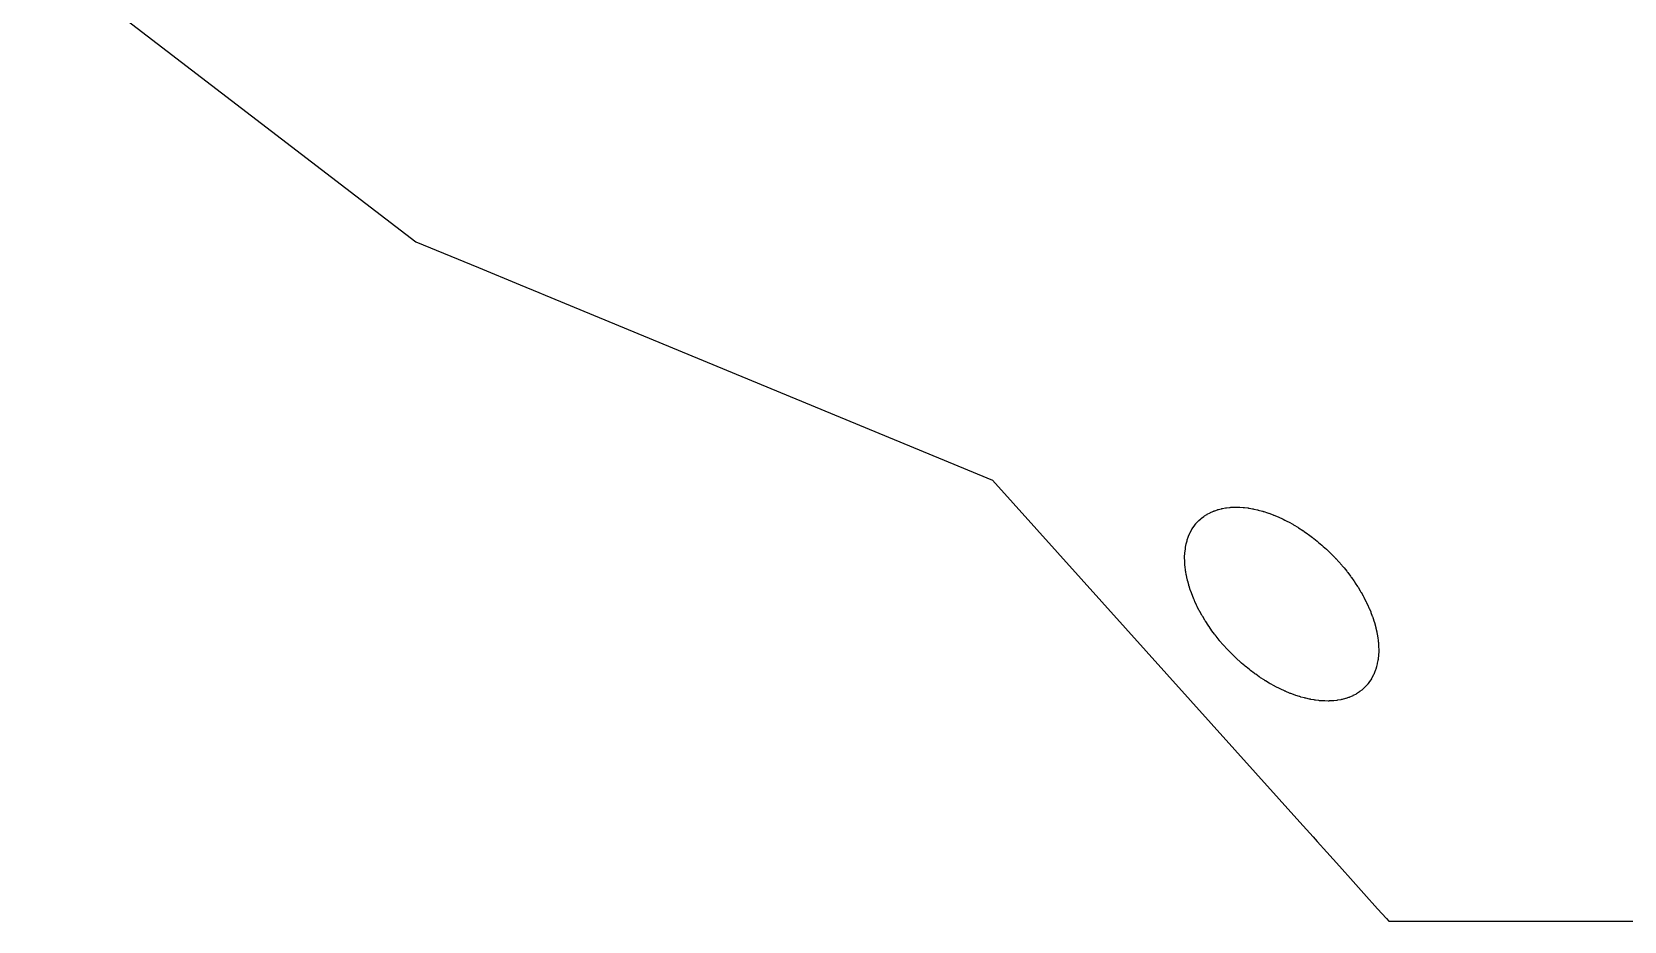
# Model space of a CAD drawing. Header units: metres. Extents: x 1 to 389, y 5 to 245.
# Drawn here: x 22.39 to 65.35, y 5.03 to 29.05 of the extents above; entities that cross this region are included whole.
import ezdxf

# ---------------------------------------------------------------- set-up
doc = ezdxf.new("R2010")
doc.units = ezdxf.units.M

msp = doc.modelspace()

# ---------------------------------------------------------------- linework, layer by layer
for p, q in [((22.3875, 31.3334), (32.7487, 23.3813)), ((32.7487, 23.3813), (34.4351, 22.6832)), ((34.4351, 22.6832), (35.5597, 22.217)), ((35.5597, 22.217), (36.0703, 22.0057)), ((36.0703, 22.0057), (36.2386, 21.9362)), ((36.2386, 21.9362), (48.3047, 16.9393)), ((48.3047, 16.9393), (56.5997, 7.70433)), ((53.8751, 15.8508), (53.9263, 15.8989)), ((53.9263, 15.8989), (53.9368, 15.9093)), ((53.9368, 15.9093), (53.9481, 15.9169)), ((53.9481, 15.9169), (54.0056, 15.9604)), ((54.0056, 15.9604), (54.0168, 15.9693)), ((54.0168, 15.9693), (54.0289, 15.977)), ((54.0289, 15.977), (54.0894, 16.0158)), ((54.0894, 16.0158), (54.0956, 16.0189)), ((54.0956, 16.0189), (54.1028, 16.0233)), ((54.1028, 16.0233), (54.1789, 16.0642)), ((54.1789, 16.0642), (54.1851, 16.0673)), ((54.1851, 16.0673), (54.1927, 16.0714)), ((54.1927, 16.0714), (54.2066, 16.0772)), ((54.2066, 16.0772), (54.2749, 16.1067)), ((54.2749, 16.1067), (54.2811, 16.1098)), ((54.2811, 16.1098), (54.2888, 16.1133)), ((54.2888, 16.1133), (54.2965, 16.1149)), ((54.2965, 16.1149), (54.3046, 16.1176)), ((54.3046, 16.1176), (54.376, 16.1424)), ((54.376, 16.1424), (54.3907, 16.1474)), ((54.3907, 16.1474), (54.4055, 16.1509)), ((54.4055, 16.1509), (54.48, 16.1711)), ((54.48, 16.1711), (54.4878, 16.1711)), ((54.4878, 16.1711), (54.4967, 16.1733)), ((54.4967, 16.1733), (54.512, 16.1765)), ((54.512, 16.1765), (54.5974, 16.1936)), ((54.5974, 16.1936), (54.6068, 16.1953)), ((54.6068, 16.1953), (54.6224, 16.1971)), ((54.6224, 16.1971), (54.7031, 16.2049)), ((54.7031, 16.2049), (54.7094, 16.2065)), ((54.7094, 16.2065), (54.7188, 16.2074)), ((54.7188, 16.2074), (54.7358, 16.2083)), ((54.7358, 16.2083), (54.8196, 16.2129)), ((54.8196, 16.2129), (54.8289, 16.2129)), ((54.8289, 16.2129), (54.8387, 16.2133)), ((54.8387, 16.2133), (54.8558, 16.2133)), ((54.8558, 16.2133), (54.9427, 16.2118)), ((54.9427, 16.2118), (54.9489, 16.2118)), ((54.9489, 16.2118), (54.9588, 16.2113)), ((54.9588, 16.2113), (54.9767, 16.2104)), ((54.9767, 16.2104), (55.0667, 16.2058)), ((55.0667, 16.2058), (55.0744, 16.2042)), ((55.0744, 16.2042), (55.0847, 16.2034)), ((55.0847, 16.2034), (55.1027, 16.2016)), ((55.1027, 16.2016), (55.1927, 16.1907)), ((55.1927, 16.1907), (55.2005, 16.1907)), ((55.2005, 16.1907), (55.2108, 16.1893)), ((55.2108, 16.1893), (55.2296, 16.1858)), ((55.2296, 16.1858), (55.3227, 16.1687)), ((55.3227, 16.1687), (55.3304, 16.1671)), ((55.3304, 16.1671), (55.3408, 16.1653)), ((55.3408, 16.1653), (55.3596, 16.1609)), ((55.3596, 16.1609), (55.4542, 16.1407)), ((55.4542, 16.1407), (55.4635, 16.1376)), ((55.4635, 16.1376), (55.4747, 16.1353)), ((55.4747, 16.1353), (55.5882, 16.1056)), ((55.5882, 16.1056), (55.5975, 16.1025)), ((55.5975, 16.1025), (55.6087, 16.0993)), ((55.6087, 16.0993), (55.6165, 16.0963)), ((55.6165, 16.0963), (55.6277, 16.0927)), ((55.6277, 16.0927), (55.7239, 16.0616)), ((55.7239, 16.0616), (55.7521, 16.0522)), ((55.7521, 16.0522), (55.7633, 16.0482)), ((55.7633, 16.0482), (55.8788, 16.0053)), ((55.8788, 16.0053), (55.8881, 16.0007)), ((55.8881, 16.0007), (55.8993, 15.9958)), ((55.8993, 15.9958), (56.0148, 15.9473)), ((56.0148, 15.9473), (56.0345, 15.9388)), ((56.0345, 15.9388), (56.1322, 15.8938)), ((53.5974, 15.4296), (53.6328, 15.5114)), ((53.6328, 15.5114), (53.6395, 15.5243)), ((53.6395, 15.5243), (53.6736, 15.5895)), ((53.6736, 15.5895), (53.6777, 15.5967)), ((53.6777, 15.5967), (53.6808, 15.6013)), ((53.6808, 15.6013), (53.6839, 15.6076)), ((53.6839, 15.6076), (53.6883, 15.6147)), ((53.6883, 15.6147), (53.6955, 15.6259)), ((53.6955, 15.6259), (53.696, 15.6268)), ((53.696, 15.6268), (53.7348, 15.6873)), ((53.7348, 15.6873), (53.7437, 15.6985)), ((53.7437, 15.6985), (53.7872, 15.756)), ((53.7872, 15.756), (53.7894, 15.7596)), ((53.7894, 15.7596), (53.7921, 15.7627)), ((53.7921, 15.7627), (53.7968, 15.7673)), ((53.7968, 15.7673), (53.8543, 15.8304)), ((53.8543, 15.8304), (53.8601, 15.8367)), ((53.8601, 15.8367), (53.8647, 15.8414)), ((53.8647, 15.8414), (53.8751, 15.8508)), ((56.1322, 15.8938), (56.1416, 15.8907)), ((56.1416, 15.8907), (56.1528, 15.8853)), ((56.1528, 15.8853), (56.1931, 15.8652)), ((56.1931, 15.8652), (56.2124, 15.8553)), ((56.2124, 15.8553), (56.2698, 15.8258)), ((56.2698, 15.8258), (56.2908, 15.8154)), ((56.2908, 15.8154), (56.31, 15.8046)), ((56.31, 15.8046), (56.4062, 15.7518)), ((56.4062, 15.7518), (56.4156, 15.7456)), ((56.4156, 15.7456), (56.4268, 15.7393)), ((56.4268, 15.7393), (56.4457, 15.728)), ((56.4457, 15.728), (56.5419, 15.669)), ((56.5419, 15.669), (56.5607, 15.6573)), ((56.5607, 15.6573), (56.6762, 15.5847)), ((56.6762, 15.5847), (56.684, 15.577)), ((56.684, 15.577), (56.6947, 15.5694)), ((56.6947, 15.5694), (56.7041, 15.5647)), ((56.7041, 15.5647), (56.7153, 15.5571)), ((56.7153, 15.5571), (56.8099, 15.4903)), ((56.8099, 15.4903), (56.8288, 15.4773)), ((56.8288, 15.4773), (56.9402, 15.3956)), ((53.5014, 15.0171), (53.5108, 15.0993)), ((53.5108, 15.0993), (53.5134, 15.115)), ((53.5134, 15.115), (53.5274, 15.1926)), ((53.5274, 15.1926), (53.5307, 15.2094)), ((53.5307, 15.2094), (53.5348, 15.2241)), ((53.5348, 15.2241), (53.5556, 15.3076)), ((53.5556, 15.3076), (53.5587, 15.3154)), ((53.5587, 15.3154), (53.5632, 15.3297)), ((53.5632, 15.3297), (53.5865, 15.4011)), ((53.5865, 15.4011), (53.5892, 15.4091)), ((53.5892, 15.4091), (53.5908, 15.4153)), ((53.5908, 15.4153), (53.5939, 15.4216)), ((53.5939, 15.4216), (53.5974, 15.4296)), ((56.9402, 15.3956), (56.948, 15.3879)), ((56.948, 15.3879), (56.9588, 15.3793)), ((56.9588, 15.3793), (56.9771, 15.365)), ((56.9771, 15.365), (57.0702, 15.2921)), ((57.0702, 15.2921), (57.078, 15.2859)), ((57.078, 15.2859), (57.0887, 15.2773)), ((57.0887, 15.2773), (57.1062, 15.2621)), ((57.1062, 15.2621), (57.1947, 15.1861)), ((57.1947, 15.1861), (57.2025, 15.1783)), ((57.2025, 15.1783), (57.2128, 15.1693)), ((57.2128, 15.1693), (57.2221, 15.1631)), ((57.2221, 15.1631), (57.2324, 15.1542)), ((57.2324, 15.1542), (57.3193, 15.075)), ((57.3193, 15.075), (57.3367, 15.0593)), ((57.3367, 15.0593), (57.3538, 15.0428)), ((57.3538, 15.0428), (57.4376, 14.9605)), ((53.4908, 14.8673), (53.4963, 14.9677)), ((53.4908, 14.8477), (53.4908, 14.8673)), ((53.4923, 14.7624), (53.4908, 14.8477)), ((53.4928, 14.7453), (53.4923, 14.7624)), ((53.4974, 14.6553), (53.4928, 14.7453)), ((53.4963, 14.9677), (53.4967, 14.9776)), ((53.4967, 14.9854), (53.4983, 14.9916)), ((53.4967, 14.9776), (53.4967, 14.9854)), ((53.4979, 14.6522), (53.4974, 14.6553)), ((53.4987, 14.6379), (53.4979, 14.6522)), ((53.4983, 14.9916), (53.4992, 15.001)), ((53.4992, 14.6271), (53.4987, 14.6379)), ((53.4992, 15.001), (53.5014, 15.0171)), ((53.5023, 14.6116), (53.4992, 14.6271)), ((53.5036, 14.6013), (53.5023, 14.6116)), ((57.4376, 14.9605), (57.4469, 14.9528)), ((57.4469, 14.9528), (57.4568, 14.9433)), ((57.4568, 14.9433), (57.4645, 14.934)), ((57.4645, 14.934), (57.4739, 14.9242)), ((57.4739, 14.9242), (57.5546, 14.8404)), ((57.5546, 14.8404), (57.5649, 14.8296)), ((57.5649, 14.8296), (57.5708, 14.8233)), ((57.5708, 14.8233), (57.6499, 14.7349)), ((57.6499, 14.7349), (57.6571, 14.7273)), ((57.6571, 14.7273), (57.666, 14.7174)), ((57.666, 14.7174), (57.675, 14.7071)), ((57.675, 14.7071), (57.6828, 14.6993)), ((57.6828, 14.6993), (57.698, 14.6819)), ((57.698, 14.6819), (57.774, 14.5934)), ((53.513, 14.5113), (53.5036, 14.6013)), ((53.5148, 14.4933), (53.513, 14.5113)), ((53.5179, 14.484), (53.5148, 14.4933)), ((53.5201, 14.4733), (53.5179, 14.484)), ((53.5356, 14.3817), (53.5201, 14.4733)), ((53.5374, 14.3728), (53.5356, 14.3817)), ((53.5388, 14.3633), (53.5374, 14.3728)), ((53.5605, 14.2687), (53.5388, 14.3633)), ((53.565, 14.2499), (53.5605, 14.2687)), ((53.5672, 14.2387), (53.565, 14.2499)), ((53.5688, 14.2293), (53.5672, 14.2387)), ((53.5719, 14.2216), (53.5688, 14.2293)), ((53.575, 14.2108), (53.5719, 14.2216)), ((53.6014, 14.1162), (53.575, 14.2108)), ((57.774, 14.5934), (57.783, 14.5831)), ((57.783, 14.5831), (57.7908, 14.5753)), ((57.7908, 14.5753), (57.8637, 14.4838)), ((57.8637, 14.4838), (57.878, 14.4659)), ((57.878, 14.4659), (57.8866, 14.4547)), ((57.8866, 14.4547), (57.8927, 14.4453)), ((57.8927, 14.4453), (57.9626, 14.3538)), ((57.9626, 14.3538), (57.9765, 14.3359)), ((57.9765, 14.3359), (57.9845, 14.3247)), ((57.9845, 14.3247), (57.9908, 14.3154)), ((57.9908, 14.3154), (58.0575, 14.2207)), ((58.0575, 14.2207), (58.0705, 14.2019)), ((58.0705, 14.2019), (58.0781, 14.1911)), ((58.0781, 14.1911), (58.0827, 14.1833)), ((58.0827, 14.1833), (58.089, 14.174)), ((53.6068, 14.0974), (53.6014, 14.1162)), ((53.6083, 14.088), (53.6068, 14.0974)), ((53.6114, 14.0777), (53.6083, 14.088)), ((53.6119, 14.0768), (53.6114, 14.0777)), ((53.6429, 13.9806), (53.6119, 14.0768)), ((53.6488, 13.9613), (53.6429, 13.9806)), ((53.6519, 13.952), (53.6488, 13.9613)), ((53.6559, 13.9408), (53.6519, 13.952)), ((53.6987, 13.8253), (53.6559, 13.9408)), ((53.7407, 13.7291), (53.6987, 13.8253)), ((58.089, 14.174), (58.093, 14.1682)), ((58.093, 14.1682), (58.0961, 14.1628)), ((58.0961, 14.1628), (58.1582, 14.0682)), ((58.1582, 14.0682), (58.1707, 14.0493)), ((58.1707, 14.0493), (58.2282, 13.9516)), ((58.2282, 13.9516), (58.2466, 13.9211)), ((58.2466, 13.9211), (58.2527, 13.9133)), ((58.2527, 13.9133), (58.3071, 13.8156)), ((58.3071, 13.8156), (58.3241, 13.7851)), ((58.3241, 13.7851), (58.3288, 13.7773)), ((58.3288, 13.7773), (58.3334, 13.768)), ((58.3334, 13.768), (58.3392, 13.7568)), ((58.3392, 13.7568), (58.3889, 13.6591)), ((53.7492, 13.7099), (53.7407, 13.7291)), ((53.7536, 13.6987), (53.7492, 13.7099)), ((53.7568, 13.6893), (53.7536, 13.6987)), ((53.7614, 13.68), (53.7568, 13.6893)), ((53.7668, 13.6684), (53.7614, 13.68)), ((53.8102, 13.5706), (53.7668, 13.6684)), ((53.8188, 13.5513), (53.8102, 13.5706)), ((53.8286, 13.5321), (53.8188, 13.5513)), ((53.8783, 13.4343), (53.8286, 13.5321)), ((53.8841, 13.4231), (53.8783, 13.4343)), ((53.8887, 13.4153), (53.8841, 13.4231)), ((53.8934, 13.406), (53.8887, 13.4153)), ((53.8997, 13.3948), (53.8934, 13.406)), ((53.954, 13.2986), (53.8997, 13.3948)), ((58.3889, 13.6591), (58.3988, 13.6393)), ((58.3988, 13.6393), (58.4422, 13.5416)), ((58.4422, 13.5416), (58.4512, 13.5223)), ((58.4512, 13.5223), (58.4561, 13.5107)), ((58.4561, 13.5107), (58.4608, 13.5013)), ((58.4608, 13.5013), (58.4639, 13.4936)), ((58.4639, 13.4936), (58.4683, 13.4828)), ((58.4683, 13.4828), (58.5102, 13.3851)), ((58.5102, 13.3851), (58.5188, 13.3653)), ((58.5188, 13.3653), (58.5544, 13.2691)), ((53.9648, 13.2793), (53.954, 13.2986)), ((53.971, 13.27), (53.9648, 13.2793)), ((53.9781, 13.2584), (53.971, 13.27)), ((54.0356, 13.1622), (53.9781, 13.2584)), ((54.0468, 13.1433), (54.0356, 13.1622)), ((54.053, 13.134), (54.0468, 13.1433)), ((54.0561, 13.1296), (54.053, 13.134)), ((54.0601, 13.1228), (54.0561, 13.1296)), ((54.1222, 13.0282), (54.0601, 13.1228)), ((54.141, 13), (54.1222, 13.0282)), ((54.1486, 12.9888), (54.141, 13)), ((54.2267, 12.8754), (54.1486, 12.9888)), ((58.5544, 13.2691), (58.5562, 13.2646)), ((58.5562, 13.2646), (58.5657, 13.2387)), ((58.5657, 13.2387), (58.5688, 13.2293)), ((58.5688, 13.2293), (58.6038, 13.1206)), ((58.6038, 13.1206), (58.6056, 13.1143)), ((58.6056, 13.1143), (58.6092, 13.1031)), ((58.6092, 13.1031), (58.6107, 13.0954)), ((58.6107, 13.0954), (58.6371, 12.9991)), ((58.6371, 12.9991), (58.6425, 12.9799)), ((58.6425, 12.9799), (58.6456, 12.9691)), ((58.6456, 12.9691), (58.6488, 12.9613)), ((58.6488, 12.9613), (58.6503, 12.9536)), ((58.6503, 12.9536), (58.6525, 12.9428)), ((58.6525, 12.9428), (58.6743, 12.8482)), ((54.2966, 12.7822), (54.2267, 12.8754)), ((54.3105, 12.7639), (54.2966, 12.7822)), ((54.3185, 12.7531), (54.3105, 12.7639)), ((54.331, 12.7376), (54.3185, 12.7531)), ((54.3395, 12.7268), (54.331, 12.7376)), ((54.4247, 12.6203), (54.3395, 12.7268)), ((54.4288, 12.6153), (54.4247, 12.6203)), ((54.435, 12.6076), (54.4288, 12.6153)), ((54.4435, 12.5973), (54.435, 12.6076)), ((54.5195, 12.5088), (54.4435, 12.5973)), ((54.5348, 12.4913), (54.5195, 12.5088)), ((54.5425, 12.4836), (54.5348, 12.4913)), ((54.5515, 12.4733), (54.5425, 12.4836)), ((54.6306, 12.3848), (54.5515, 12.4733)), ((58.6743, 12.8482), (58.6788, 12.8293)), ((58.6788, 12.8293), (58.6943, 12.7362)), ((58.6943, 12.7362), (58.6974, 12.7179)), ((58.6974, 12.7179), (58.6974, 12.7174)), ((58.6974, 12.7174), (58.6996, 12.7067)), ((58.6996, 12.7067), (58.7028, 12.6973)), ((58.7028, 12.6973), (58.7121, 12.6073)), ((58.7121, 12.6073), (58.7139, 12.5894)), ((58.7139, 12.5894), (58.7152, 12.5791)), ((58.7152, 12.5791), (58.7183, 12.5636)), ((58.7183, 12.5636), (58.7188, 12.5533)), ((58.7188, 12.5533), (58.7234, 12.4648)), ((58.7234, 12.4648), (58.7247, 12.4473)), ((54.6468, 12.3673), (54.6306, 12.3848)), ((54.653, 12.3596), (54.6468, 12.3673)), ((54.7462, 12.2664), (54.653, 12.3596)), ((54.7628, 12.2493), (54.7462, 12.2664)), ((54.7804, 12.2317), (54.7628, 12.2493)), ((54.8642, 12.1495), (54.7804, 12.2317)), ((54.8808, 12.1333), (54.8642, 12.1495)), ((54.8901, 12.1271), (54.8808, 12.1333)), ((54.9004, 12.1182), (54.8901, 12.1271)), ((54.9873, 12.0375), (54.9004, 12.1182)), ((55.0047, 12.0213), (54.9873, 12.0375)), ((58.7054, 12.0762), (58.6899, 11.9986)), ((58.7072, 12.0856), (58.7054, 12.0762)), ((58.7088, 12.0934), (58.7072, 12.0856)), ((58.7097, 12.1105), (58.7088, 12.1011)), ((58.7088, 12.1011), (58.7088, 12.0934)), ((58.7114, 12.1262), (58.7097, 12.1105)), ((58.7207, 12.2054), (58.7114, 12.1262)), ((58.7216, 12.2224), (58.7207, 12.2054)), ((58.7263, 12.3077), (58.7216, 12.2224)), ((58.7247, 12.4473), (58.7263, 12.3604)), ((58.7263, 12.3604), (58.7267, 12.343)), ((58.7267, 12.3176), (58.7263, 12.3077)), ((58.7267, 12.343), (58.7267, 12.3176)), ((55.0125, 12.0136), (55.0047, 12.0213)), ((55.0228, 12.0046), (55.0125, 12.0136)), ((55.1113, 11.9286), (55.0228, 12.0046)), ((55.1288, 11.9133), (55.1113, 11.9286)), ((55.1381, 11.9071), (55.1288, 11.9133)), ((55.1488, 11.8991), (55.1381, 11.9071)), ((55.2373, 11.8277), (55.1488, 11.8991)), ((55.2404, 11.8261), (55.2373, 11.8277)), ((55.2588, 11.8113), (55.2404, 11.8261)), ((55.2665, 11.8051), (55.2588, 11.8113)), ((55.3704, 11.7272), (55.2665, 11.8051)), ((55.3887, 11.7133), (55.3704, 11.7272)), ((55.4076, 11.7003), (55.3887, 11.7133)), ((55.5022, 11.6336), (55.4076, 11.7003)), ((55.5116, 11.629), (55.5022, 11.6336)), ((55.5228, 11.6214), (55.5116, 11.629)), ((55.5305, 11.6151), (55.5228, 11.6214)), ((55.5413, 11.608), (55.5305, 11.6151)), ((55.6375, 11.5459), (55.5413, 11.608)), ((58.543, 11.6006), (58.5368, 11.5893)), ((58.5439, 11.6019), (58.543, 11.6006)), ((58.5781, 11.6655), (58.5439, 11.6019)), ((58.5816, 11.6731), (58.5781, 11.6655)), ((58.5879, 11.6856), (58.5816, 11.6731)), ((58.5892, 11.6887), (58.5879, 11.6856)), ((58.5914, 11.6936), (58.5892, 11.6887)), ((58.6268, 11.7753), (58.5914, 11.6936)), ((58.6317, 11.7897), (58.6268, 11.7753)), ((58.655, 11.8626), (58.6317, 11.7897)), ((58.6572, 11.8711), (58.655, 11.8626)), ((58.6588, 11.8773), (58.6572, 11.8711)), ((58.6619, 11.8836), (58.6588, 11.8773)), ((58.6646, 11.8921), (58.6619, 11.8836)), ((58.6681, 11.9073), (58.6646, 11.8921)), ((58.6868, 11.9834), (58.6681, 11.9073)), ((58.6899, 11.9986), (58.6868, 11.9834)), ((55.6568, 11.5333), (55.6375, 11.5459)), ((55.6645, 11.5271), (55.6568, 11.5333)), ((55.6757, 11.5204), (55.6645, 11.5271)), ((55.7719, 11.463), (55.6757, 11.5204)), ((55.7908, 11.4513), (55.7719, 11.463)), ((55.8001, 11.4467), (55.7908, 11.4513)), ((55.8117, 11.4404), (55.8001, 11.4467)), ((55.9095, 11.3861), (55.8117, 11.4404)), ((55.9288, 11.3754), (55.9095, 11.3861)), ((55.9365, 11.3707), (55.9288, 11.3754)), ((55.9477, 11.3653), (55.9365, 11.3707)), ((55.9531, 11.3622), (55.9477, 11.3653)), ((56.0509, 11.3141), (55.9531, 11.3622)), ((56.0648, 11.3073), (56.0509, 11.3141)), ((56.084, 11.2984), (56.0648, 11.3073)), ((56.1818, 11.2534), (56.084, 11.2984)), ((56.1911, 11.2487), (56.1818, 11.2534)), ((56.2028, 11.2433), (56.1911, 11.2487)), ((56.2121, 11.2402), (56.2028, 11.2433)), ((56.2233, 11.2358), (56.2121, 11.2402)), ((56.3195, 11.1939), (56.2233, 11.2358)), ((56.3387, 11.1853), (56.3195, 11.1939)), ((56.3465, 11.1823), (56.3387, 11.1853)), ((56.3577, 11.1782), (56.3465, 11.1823)), ((56.4747, 11.1373), (56.3577, 11.1782)), ((58.121, 11.1705), (58.1147, 11.1673)), ((58.1281, 11.1749), (58.121, 11.1705)), ((58.2054, 11.2265), (58.1281, 11.1749)), ((58.2121, 11.2314), (58.2054, 11.2265)), ((58.2695, 11.2748), (58.2121, 11.2314)), ((58.2807, 11.2833), (58.2695, 11.2748)), ((58.2911, 11.2928), (58.2807, 11.2833)), ((58.3423, 11.3409), (58.2911, 11.2928)), ((58.3632, 11.3618), (58.3423, 11.3409)), ((58.3731, 11.3721), (58.3632, 11.3618)), ((58.4228, 11.4233), (58.3731, 11.3721)), ((58.4259, 11.4296), (58.4228, 11.4233)), ((58.4303, 11.4363), (58.4259, 11.4296)), ((58.4393, 11.4475), (58.4303, 11.4363)), ((58.4828, 11.5033), (58.4393, 11.4475)), ((58.4859, 11.5096), (58.4828, 11.5033)), ((58.4903, 11.5167), (58.4859, 11.5096)), ((58.5291, 11.5773), (58.4903, 11.5167)), ((58.5368, 11.5893), (58.5291, 11.5773)), ((56.494, 11.1311), (56.4747, 11.1373)), ((56.5902, 11.0985), (56.494, 11.1311)), ((56.598, 11.0969), (56.5902, 11.0985)), ((56.6181, 11.0902), (56.598, 11.0969)), ((56.6293, 11.0867), (56.6181, 11.0902)), ((56.7239, 11.0603), (56.6293, 11.0867)), ((56.7428, 11.0553), (56.7239, 11.0603)), ((56.7521, 11.0538), (56.7428, 11.0553)), ((56.7633, 11.0516), (56.7521, 11.0538)), ((56.8579, 11.0298), (56.7633, 11.0516)), ((56.8768, 11.0253), (56.8579, 11.0298)), ((56.8844, 11.024), (56.8768, 11.0253)), ((56.8951, 11.0222), (56.8844, 11.024)), ((56.9867, 11.0067), (56.8951, 11.0222)), ((57.0068, 11.0033), (56.9867, 11.0067)), ((57.0145, 11.0018), (57.0068, 11.0033)), ((57.0248, 11.0005), (57.0145, 11.0018)), ((57.1148, 10.9896), (57.0248, 11.0005)), ((57.1328, 10.9874), (57.1148, 10.9896)), ((57.1507, 10.986), (57.1328, 10.9874)), ((57.2391, 10.9814), (57.1507, 10.986)), ((57.2484, 10.9798), (57.2391, 10.9814)), ((57.2588, 10.9793), (57.2484, 10.9798)), ((57.2748, 10.9793), (57.2588, 10.9793)), ((57.3633, 10.9778), (57.2748, 10.9793)), ((57.3808, 10.9773), (57.3633, 10.9778)), ((57.3885, 10.9789), (57.3808, 10.9773)), ((57.3979, 10.9798), (57.3885, 10.9789)), ((57.4538, 10.9814), (57.3979, 10.9798)), ((57.4817, 10.9829), (57.4538, 10.9814)), ((57.4987, 10.9834), (57.4817, 10.9829)), ((57.505, 10.9849), (57.4987, 10.9834)), ((57.5144, 10.9863), (57.505, 10.9849)), ((57.5966, 10.9956), (57.5144, 10.9863)), ((57.6127, 10.9973), (57.5966, 10.9956)), ((57.619, 10.9973), (57.6127, 10.9973)), ((57.6279, 10.9987), (57.619, 10.9973)), ((57.7055, 11.0142), (57.6279, 10.9987)), ((57.7207, 11.0173), (57.7055, 11.0142)), ((57.7285, 11.0189), (57.7207, 11.0173)), ((57.7375, 11.0211), (57.7285, 11.0189)), ((57.8288, 11.0453), (57.7375, 11.0211)), ((57.835, 11.0469), (57.8288, 11.0453)), ((57.843, 11.0491), (57.835, 11.0469)), ((57.9144, 11.0724), (57.843, 11.0491)), ((57.9288, 11.0773), (57.9144, 11.0724)), ((57.935, 11.082), (57.9288, 11.0773)), ((57.9426, 11.0856), (57.935, 11.082)), ((58.0109, 11.1135), (57.9426, 11.0856)), ((58.0247, 11.1194), (58.0109, 11.1135)), ((58.031, 11.1229), (58.0247, 11.1198)), ((58.0247, 11.1198), (58.0247, 11.1194)), ((58.0386, 11.1265), (58.031, 11.1229)), ((58.1147, 11.1673), (58.0386, 11.1265)), ((56.5997, 7.70433), (56.9562, 7.3067)), ((56.9562, 7.3067), (57.0681, 7.18269)), ((57.0681, 7.18269), (57.3279, 6.89313)), ((57.3279, 6.89313), (57.6656, 6.51709)), ((57.6656, 6.51709), (58.0401, 6.10046)), ((58.0401, 6.10046), (58.3244, 5.78398)), ((58.3244, 5.78398), (58.6981, 5.36761)), ((58.6981, 5.36761), (58.9337, 5.10559)), ((58.9337, 5.10559), (58.9987, 5.03334)), ((58.9987, 5.03334), (70.9987, 5.03334))]:
    msp.add_line(p, q)

doc.saveas('drawing.dxf')
